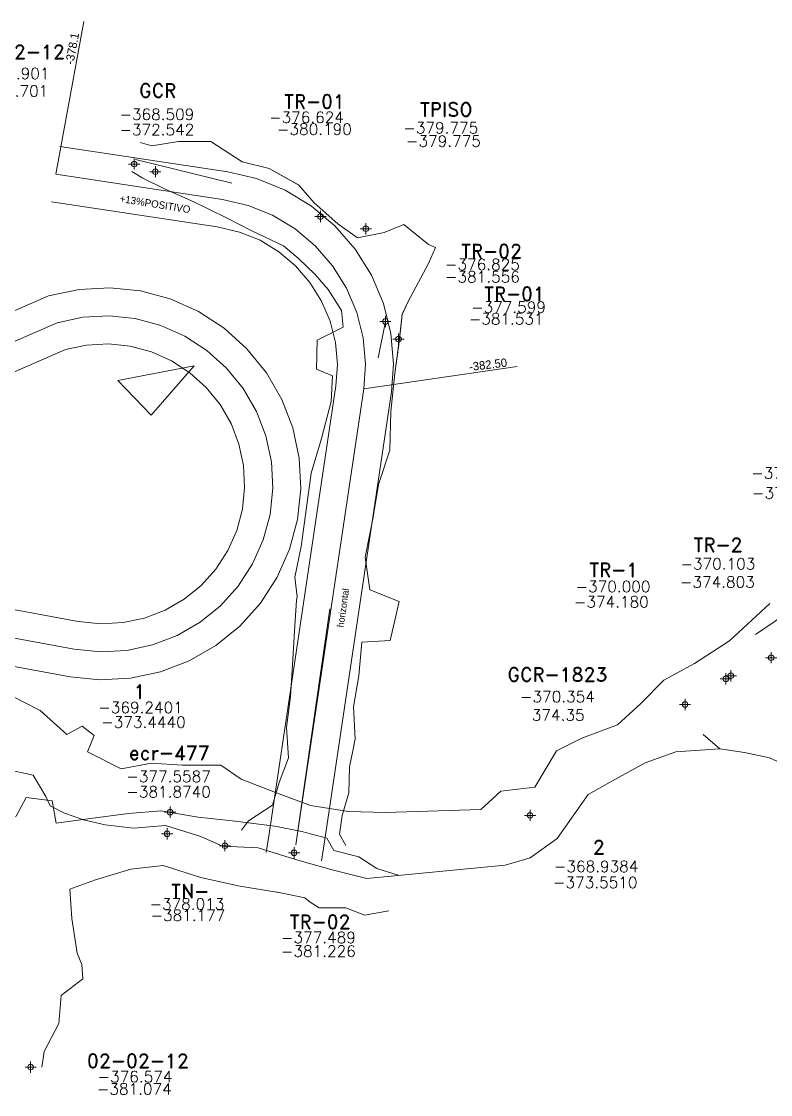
# Model space of a CAD drawing. Extents: x 0 to 99091, y -1812 to 13278.
# Drawn here: x 10444.8 to 10511.8, y 9958.4 to 10054.2 of the extents above; entities that cross this region are included whole.
import ezdxf
from ezdxf.enums import TextEntityAlignment as Align

# ---------------------------------------------------------------- set-up
doc = ezdxf.new("R2010")
doc.units = 0
doc.header["$MEASUREMENT"] = 0
doc.header["$PDMODE"] = 34
doc.header["$PDSIZE"] = 0.5
for name, color, linetype in [('F-440-8181-E-SCR', 1, 'Continuous'), ('F-450-7820-W-FI2', 7, 'Continuous'), ('F-460-8340-EW-SCR', 5, 'Continuous'), ('MARGEN', 7, 'Continuous'), ('proy82- 480', 7, 'Continuous'), ('RAM-440-8183-EW', 1, 'Continuous')]:
    doc.layers.add(name, color=color, linetype=linetype)
doc.styles.add('ROMAND', font='ROMAND.SHX')
doc.styles.add('ROMANS', font='ROMANS.SHX', dxfattribs={"width": 2.5})

# ---------------------------------------------------------------- blocks, each defined once
blk = doc.blocks.new('F2')
at = {"lineweight": 0}
blk.add_point((0, 0), dxfattribs=at)
at = {"lineweight": 0, "style": 'ROMAND'}
for tag, height, p in [('NOMBRE', 1.25, (0.201, 6.617)), ('CIELO', 1, (0.136, 4.616)), ('PISO', 1, (0.136, 3.247))]:
    blk.add_attdef(tag, text='', height=height, dxfattribs=at).set_placement(p, align=Align.CENTER)
at = {"lineweight": 0, "style": 'ROMANS', "flags": 1}
for tag, p in [('MINA', (-0.074, -3.255)), ('LOCALIZACION', (-0.074, -4.928)), ('ESTRUCTURA', (-0.074, -6.618)), ('NIVEL', (-0.074, -8.29)), ('OBRA', (-0.074, -10.121)), ('FECHA', (-0.074, -11.793)), ('ATRAS', (-0.074, -13.483)), ('TOPOGRAFO', (2.675, -15.297))]:
    blk.add_attdef(tag, text='', height=1.25, dxfattribs=at).set_placement(p, align=Align.CENTER)

msp = doc.modelspace()

# ---------------------------------------------------------------- linework, layer by layer
at = {"color": 4, "linetype": 'Continuous', "lineweight": 0, "elevation": -378.5044, "flags": 128}
msp.add_lwpolyline([(10447.91, 10040.52), (10450.42151, 10054.15328)], dxfattribs=at)
at = {"color": 5, "linetype": 'Continuous', "lineweight": 0, "flags": 128}
for points, elevation in [([(10477.3533, 10027.37736), (10476.71777, 10024.12257)], -376.82485), ([(10472.62782, 10022.53436), (10471.19957, 10023.10694)], -381.96324), ([(10472.62782, 10022.53436), (10471.19964, 10023.10678)], -377.22582)]:
    msp.add_lwpolyline(points, dxfattribs=dict(at, elevation=elevation))
at = {"color": 4, "linetype": 'Continuous', "lineweight": 0, "flags": 128}
msp.add_lwpolyline([(10460.26179, 10023.40302), (10453.45103, 10022.09862), (10456.43659, 10019.02392)], close=True, dxfattribs=at)
at = {"color": 3, "linetype": 'Continuous', "lineweight": 0, "ltscale": 5, "flags": 128}
msp.add_lwpolyline([(10510.41089, 9999.42881), (10524.46589, 10008.94981)], dxfattribs=at)
at = {"layer": 'F-440-8181-E-SCR', "color": 1, "linetype": 'Continuous', "lineweight": 0, "flags": 128}
for points, elevation in [([(10477.35243, 9983.53107), (10485.89276, 9983.79849)], -366.73238), ([(10477.35243, 9983.53107), (10485.89276, 9983.79849)], -371.83238), ([(10475.70511, 9977.65771), (10488.06408, 9978.85426)], -366.73238), ([(10475.70511, 9977.65771), (10488.06408, 9978.85426)], -371.83238)]:
    msp.add_lwpolyline(points, dxfattribs=dict(at, elevation=elevation))
at = {"layer": 'F-440-8181-E-SCR', "color": 1, "linetype": 'Continuous', "lineweight": 0}
for points in [[(10511.69568, 10002.205, -372.75308), (10508.08397, 9998.85192, -372.7659), (10504.97401, 9996.84914, -373.04904), (10502.23214, 9995.35947, -373.06735), (10500.17953, 9993.25759, -373.39739), (10498.09058, 9991.37627, -373.13328), (10494.89389, 9990.1747, -373.23987), (10492.63733, 9989.03608, -373.29335)], [(10511.69568, 10002.205, -377.85308), (10508.08397, 9998.85192, -377.6659), (10504.97401, 9996.84914, -377.64904), (10502.23214, 9995.35947, -377.66735), (10500.17953, 9993.25759, -377.39739), (10498.09058, 9991.37627, -377.13328), (10494.89389, 9990.1747, -376.83987), (10492.63733, 9989.03608, -376.49335)], [(10448.89185, 9990.51125, -367.84185), (10446.53128, 9992.65172, -368.17306), (10445.0167, 9993.42989, -368.29516), (10443.58822, 9994.15722, -368.01596)], [(10448.89185, 9990.51121, -371.94185), (10446.53128, 9992.65172, -372.07306), (10445.0167, 9993.42989, -372.39516), (10443.58822, 9994.15722, -372.11596)], [(10477.35243, 9983.53107, -366.73238), (10474.0606, 9983.62347, -366.57508), (10470.67943, 9984.15637, -366.6141), (10467.39103, 9985.39026, -366.75133), (10464.4877, 9986.51614, -366.49573), (10462.65509, 9987.75715, -366.75807), (10459.23516, 9987.78163, -366.99888), (10456.47387, 9987.93295, -366.45046), (10453.74308, 9987.45256, -366.80562), (10450.7452, 9988.94297, -366.56976), (10451.34039, 9990.4165, -367.04106), (10450.27179, 9991.25481, -367.03747), (10448.89185, 9990.51125, -367.84185)], [(10477.35243, 9983.53107, -371.83238), (10474.0606, 9983.62347, -371.67508), (10470.67943, 9984.15637, -371.5141), (10467.39103, 9985.39026, -371.35133), (10464.4877, 9986.51614, -371.39573), (10462.65509, 9987.75715, -371.45807), (10459.23516, 9987.78163, -371.39888), (10456.47387, 9987.93295, -371.55046), (10453.74308, 9987.45256, -371.40562), (10450.7452, 9988.94301, -371.36976), (10451.34048, 9990.41659, -371.34106), (10450.27171, 9991.25477, -371.33747), (10448.89185, 9990.51121, -371.94185)], [(10492.63733, 9989.03608, -373.29335), (10490.68848, 9985.79537, -366.97461), (10487.67448, 9985.4547, -366.33407), (10485.89276, 9983.79849, -365.2226)], [(10492.63733, 9989.03608, -376.49335), (10490.68848, 9985.79537, -372.57461), (10487.67448, 9985.4547, -372.23407), (10485.89276, 9983.79849, -372.1226)], [(10507.23526, 9989.23707, -373.06735), (10503.28583, 9988.96331, -373.39739), (10500.55218, 9987.97326, -373.13328), (10497.64854, 9986.36656, -373.23987), (10495.45059, 9985.14691, -373.29335)], [(10507.23526, 9989.23707, -377.66735), (10503.28583, 9988.96331, -377.39739), (10500.55218, 9987.97326, -377.13328), (10497.64854, 9986.36656, -376.83987), (10495.45059, 9985.14691, -376.49335)], [(10525.241, 9984.97673, -367.43857), (10518.59096, 9985.32416, -368.0727), (10516.45719, 9986.4184, -368.87093), (10513.83089, 9987.42807, -369.08552), (10511.65148, 9988.43332, -369.08374), (10509.42174, 9988.90248, -369.07378), (10507.23526, 9989.23707, -373.06735)], [(10525.241, 9984.97673, -373.23857), (10518.59096, 9985.32416, -372.9727), (10516.45719, 9986.4184, -372.97093), (10513.83089, 9987.42807, -373.08552), (10511.65148, 9988.43332, -373.18374), (10509.42174, 9988.90248, -373.37378), (10507.23526, 9989.23707, -377.66735)], [(10475.70511, 9977.65771, -366.73238), (10472.60231, 9978.42411, -366.57508), (10469.32916, 9979.34214, -366.6141), (10465.98675, 9980.38346, -366.75133), (10462.81337, 9980.5465, -366.49573), (10460.87274, 9981.40238, -366.75807), (10457.72286, 9982.38969, -366.99888), (10454.85355, 9982.15588, -366.45046), (10452.3388, 9982.44576, -366.80562), (10450.38641, 9982.8895, -366.56976), (10448.87311, 9983.4178, -367.04106), (10448.68057, 9983.4718, -367.03747), (10447.41382, 9984.13867, -366.91237), (10447.02525, 9984.97467, -367.0826)], [(10475.70511, 9977.65771, -371.83238), (10472.60231, 9978.42411, -371.67508), (10469.32916, 9979.34214, -371.5141), (10465.98675, 9980.38346, -371.35133), (10462.81337, 9980.5465, -371.39573), (10460.87274, 9981.40238, -371.45807), (10457.72286, 9982.38969, -371.39888), (10454.85355, 9982.15588, -371.55046), (10452.3388, 9982.44576, -371.40562), (10450.38641, 9982.8895, -371.36976), (10448.87311, 9983.4178, -371.34106), (10448.68057, 9983.4718, -371.33747), (10447.41382, 9984.13867, -371.21237), (10447.02525, 9984.97467, -371.3016)], [(10495.45059, 9985.14691, -373.29335), (10492.69896, 9981.21739, -366.97461), (10490.28811, 9979.50332, -366.33407), (10488.06408, 9978.85426, -365.2226)], [(10495.45059, 9985.14691, -376.49335), (10492.69896, 9981.21739, -372.57461), (10490.28811, 9979.50332, -372.23407), (10488.06408, 9978.85426, -372.1226)]]:
    msp.add_polyline3d(points, dxfattribs=at)
at = {"layer": 'F-460-8340-EW-SCR', "linetype": 'Continuous', "lineweight": 0}
for points in [[(10455.45512, 10043.35233, -373.90119), (10456.50741, 10043.0559, -374.02291), (10458.88313, 10043.42558, -374.36636), (10461.77861, 10043.44106, -374.57619), (10464.56867, 10041.61618, -374.8303), (10466.98735, 10041.03874, -375.00694), (10469.59446, 10039.56981, -375.62834)], [(10455.45512, 10043.35233, -377.70119), (10456.50741, 10043.0559, -377.82291), (10458.88313, 10043.42558, -378.06636), (10461.77861, 10043.44106, -378.57619), (10464.56867, 10041.61618, -379.2303), (10466.98735, 10041.03874, -379.50694), (10469.6119, 10039.53464, -379.92834)], [(10454.72302, 10040.75348, -373.90119), (10455.69397, 10040.16828, -374.02291), (10457.69009, 10039.19041, -374.36636), (10460.26019, 10038.05085, -374.57619), (10463.15871, 10036.61099, -374.8303), (10465.4147, 10035.45601, -375.00694), (10468.24467, 10034.13935, -375.64997)], [(10454.72302, 10040.75348, -377.70119), (10455.69397, 10040.16828, -377.82291), (10457.69009, 10039.19041, -378.06636), (10460.26019, 10038.05085, -378.57619), (10463.15871, 10036.61099, -379.2303), (10465.4147, 10035.45601, -379.50694), (10468.24467, 10034.13935, -379.64997)], [(10469.59446, 10039.56981, -375.62834), (10470.98896, 10037.95099, -375.9035), (10473.11685, 10036.10103, -376.12643), (10474.86408, 10034.84435, -375.89363), (10477.23505, 10035.31273, -376.38918), (10478.98793, 10036.03739, -376.53695), (10481.19148, 10034.25283, -376.75988), (10481.82261, 10033.98147, -376.80924), (10481.20676, 10032.55311, -376.66339), (10479.39591, 10029.14306, -376.87485)], [(10469.6119, 10039.53464, -379.92834), (10470.98896, 10037.95099, -380.1035), (10473.11685, 10036.10103, -380.42643), (10474.86408, 10034.84435, -380.59363), (10477.23505, 10035.31273, -380.88918), (10478.98793, 10036.03739, -381.03695), (10481.19148, 10034.25283, -381.25988), (10481.82261, 10033.98147, -381.20924), (10481.20676, 10032.55311, -381.16339), (10479.39591, 10029.14306, -381.27485)], [(10468.24467, 10034.13935, -375.64997), (10469.56119, 10033.02739, -376.12643), (10471.08146, 10031.57453, -375.89363), (10471.86373, 10030.66958, -376.38918), (10472.25486, 10030.21711, -376.53695), (10473.42544, 10028.35211, -376.75988), (10473.57649, 10026.85325, -376.80924), (10471.27151, 10025.71161, -376.66339), (10471.19964, 10023.10678, -376.87485)], [(10468.24467, 10034.13935, -379.64997), (10469.56119, 10033.02739, -380.42643), (10471.08146, 10031.57453, -380.59363), (10471.86373, 10030.66958, -380.88918), (10472.25486, 10030.21711, -381.03695), (10473.42544, 10028.35211, -381.25988), (10473.57649, 10026.85325, -381.20924), (10471.27158, 10025.71172, -381.16339), (10471.19957, 10023.10694, -381.27485)], [(10479.39591, 10029.14306, -376.87485), (10478.85126, 10027.99207, -377.3184), (10478.61152, 10025.77827, -377.01062), (10478.20544, 10022.71469, -377.09967), (10477.83717, 10019.3288, -377.48765), (10477.76471, 10015.89302, -377.37563), (10476.73945, 10012.82077, -377.66432), (10476.22385, 10009.76397, -377.65337), (10475.54312, 10006.32938, -378.041), (10475.96488, 10003.4187, -377.7311), (10478.58184, 10002.37764, -377.62509), (10477.78374, 9998.89564, -377.32403), (10475.26094, 9998.73756, -377.09736)], [(10479.39591, 10029.14306, -381.27485), (10478.86428, 10028.01247, -382.0184), (10478.62238, 10025.87309, -382.01062), (10478.20544, 10022.71469, -381.99967), (10477.83717, 10019.3288, -381.88765), (10477.76471, 10015.89302, -382.07563), (10476.73945, 10012.82077, -382.16432), (10476.22385, 10009.76397, -382.05337), (10475.54312, 10006.32938, -382.141), (10475.96488, 10003.4187, -382.1311), (10478.58184, 10002.37764, -382.02509), (10477.78369, 9998.89564, -382.02403), (10475.26094, 9998.73756, -381.59736)], [(10472.62782, 10022.53436, -381.96324), (10472.51238, 10020.22694, -381.88765), (10471.65107, 10016.92422, -382.07563), (10470.72441, 10013.83534, -382.16432), (10470.30742, 10010.76191, -382.05337), (10469.8239, 10007.29404, -382.141), (10469.2596, 10004.54969, -382.1311), (10469.46989, 10002.79022, -382.02509), (10469.41999, 10002.4944, -382.02403), (10469.24239, 9999.73104, -381.59736)], [(10472.62782, 10022.53436, -377.22582), (10472.51238, 10020.22694, -377.48765), (10471.65107, 10016.92422, -377.37563), (10470.72441, 10013.83534, -377.66432), (10470.30742, 10010.76191, -377.65337), (10469.8239, 10007.29404, -378.041), (10469.2596, 10004.54969, -377.7311), (10469.46989, 10002.79022, -377.62509), (10469.41999, 10002.4944, -377.32403), (10469.24239, 9999.73104, -377.09736)], [(10468.53249, 9991.1324, -377.29434), (10468.88982, 9993.91112, -377.56276), (10469.04982, 9996.72242, -377.33119), (10469.24239, 9999.73104, -377.09736)], [(10468.53249, 9991.1324, -381.29434), (10468.88982, 9993.91112, -381.26276), (10469.04982, 9996.72242, -381.93119), (10469.24239, 9999.73104, -381.59736)], [(10474.64971, 9990.12263, -377.29434), (10474.51371, 9992.98279, -377.56276), (10474.96971, 9995.74523, -377.33119), (10475.26094, 9998.73756, -377.09736)], [(10474.64971, 9990.12263, -381.29434), (10474.51371, 9992.98279, -381.26276), (10474.96971, 9995.74523, -381.93119), (10475.26094, 9998.73756, -381.59736)], [(10468.53249, 9991.1324, -377.29434), (10468.53249, 9991.1324, -377.29434), (10468.70205, 9988.43313, -376.14055), (10467.871, 9986.23101, -376.94331), (10467.26706, 9984.19748, -377.04584), (10465.13883, 9982.79368, -377.34788), (10464.51257, 9981.9765, -377.04897)], [(10468.53249, 9991.1324, -381.29434), (10468.53249, 9991.1324, -381.29434), (10468.70205, 9988.43313, -381.74055), (10467.871, 9986.23101, -381.84331), (10467.26706, 9984.19748, -381.84584), (10465.13883, 9982.79368, -381.74788), (10464.51257, 9981.9765, -381.74897)], [(10474.64971, 9990.12263, -377.29434), (10474.47585, 9989.1968, -377.53863), (10474.14289, 9987.62864, -376.14055), (10474.10324, 9985.3095, -376.94331), (10473.4993, 9983.27597, -377.04584), (10473.25064, 9981.59425, -377.34788), (10473.81146, 9980.60154, -377.04897)], [(10474.64971, 9990.12263, -381.29434), (10474.47585, 9989.1968, -381.63863), (10474.14289, 9987.62864, -381.74055), (10474.10324, 9985.3095, -381.84331), (10473.4993, 9983.27597, -381.84584), (10473.25064, 9981.59425, -381.74788), (10473.81146, 9980.60154, -381.74897)], [(10447.94139, 9982.58625, -376.47019), (10447.94139, 9982.58625, -376.47019), (10447.94139, 9982.58625, -376.47019), (10447.94139, 9982.58625, -376.47019), (10447.59531, 9984.59357, -377.10104), (10445.26443, 9984.89153, -377.09969), (10444.37337, 9983.22758, -377.192), (10441.08755, 9982.92229, -376.47709), (10436.95673, 9984.14539, -376.75902), (10435.61825, 9983.41844, -376.65269), (10432.43201, 9983.12241, -375.93823), (10430.37804, 9982.52985, -376.12875), (10430.07933, 9982.50209, -376.12739), (10426.30492, 9982.05098, -375.81022), (10422.81996, 9981.72719, -375.49441), (10419.40682, 9981.71136, -374.97904), (10417.82547, 9981.75226, -376.21981), (10417.82547, 9981.75226, -376.21981)], [(10447.94139, 9982.58625, -381.37019), (10447.94139, 9982.58625, -381.37019), (10447.94139, 9982.58625, -381.37019), (10447.94139, 9982.58625, -381.37019), (10447.59531, 9984.59357, -381.30104), (10445.26443, 9984.89153, -381.29969), (10444.37337, 9983.22758, -381.292), (10441.08755, 9982.92229, -381.27709), (10436.95673, 9984.14539, -381.05902), (10435.61825, 9983.41844, -380.95269), (10432.43201, 9983.12241, -380.93823), (10430.37804, 9982.52985, -381.02875), (10430.07933, 9982.50209, -381.02739), (10426.30492, 9982.05098, -381.01022), (10422.81996, 9981.72719, -380.99441), (10419.40682, 9981.71136, -381.17904), (10417.82547, 9981.75226, -380.91981), (10417.82547, 9981.75226, -380.91981)], [(10472.11851, 9981.25357, -377.10065), (10469.88992, 9981.83425, -377.31375), (10467.46672, 9982.32997, -377.16514), (10467.46672, 9982.32997, -377.16514), (10463.94477, 9982.77816, -377.69425), (10460.62692, 9983.13508, -377.02742), (10457.30043, 9983.69182, -376.96058), (10454.40805, 9983.46659, -376.80184), (10451.22467, 9983.02858, -376.43703), (10447.94139, 9982.58625, -376.47019)], [(10472.11851, 9981.25357, -382.00065), (10469.88992, 9981.83425, -382.21375), (10467.46672, 9982.32997, -381.76514), (10467.46672, 9982.32997, -381.76514), (10463.94477, 9982.77816, -381.69425), (10460.62692, 9983.13508, -381.42742), (10457.30043, 9983.69182, -381.56058), (10454.40805, 9983.46659, -381.60184), (10451.22467, 9983.02858, -381.53703), (10447.94139, 9982.58625, -381.37019)], [(10478.4846, 9977.95683, -378.50617), (10476.5764, 9978.55296, -377.39031), (10474.98656, 9979.58327, -377.08603), (10472.76338, 9980.15747, -377.45279), (10472.11851, 9981.25357, -377.10065)], [(10478.4846, 9977.95683, -382.30617), (10476.5764, 9978.55296, -381.99031), (10474.98656, 9979.58327, -382.08603), (10472.76338, 9980.15747, -381.85279), (10472.11851, 9981.25357, -382.00065)], [(10470.64308, 9975.54103, -377.10065), (10470.14494, 9975.93976, -377.31375), (10467.72174, 9976.43549, -377.16514), (10467.62186, 9976.43116, -377.16312), (10464.19547, 9976.98358, -377.69425), (10460.86033, 9977.74013, -377.02742), (10457.51222, 9978.7964, -376.96058), (10454.62417, 9978.47126, -376.80184), (10451.4624, 9977.53372, -376.43703), (10449.17283, 9976.68521, -376.7052)], [(10470.64308, 9975.54103, -382.00065), (10470.14494, 9975.93976, -382.21375), (10467.72174, 9976.43549, -381.76514), (10467.62186, 9976.43116, -381.76312), (10464.19547, 9976.98358, -381.69425), (10460.86033, 9977.74013, -381.42742), (10457.51222, 9978.7964, -381.56058), (10454.62417, 9978.47126, -381.60184), (10451.4624, 9977.53372, -381.53703), (10449.17283, 9976.68521, -381.2052)], [(10446.66975, 9960.81128, -376.5735), (10446.87883, 9962.20906, -376.22347), (10448.19502, 9964.69897, -375.93411), (10448.41123, 9967.19602, -376.14475), (10450.32092, 9968.6827, -376.79114), (10450.22935, 9969.98249, -376.94467), (10449.83584, 9970.98443, -376.60893), (10449.35596, 9974.08563, -377.09813), (10449.17283, 9976.68521, -376.7052)], [(10446.66975, 9960.81128, -381.0735), (10446.87883, 9962.20906, -381.12347), (10448.19502, 9964.69897, -381.23411), (10448.41123, 9967.19602, -381.14475), (10450.32092, 9968.6827, -381.19114), (10450.22935, 9969.98249, -381.14467), (10449.83584, 9970.98443, -381.20893), (10449.35596, 9974.08563, -381.09813), (10449.17283, 9976.68521, -381.2052)], [(10477.65936, 9974.76168, -378.50617), (10475.50109, 9974.38958, -377.39031), (10473.81122, 9975.03261, -377.08603), (10471.438, 9975.02587, -377.45279), (10470.64308, 9975.54103, -377.10065)], [(10477.65936, 9974.76168, -382.30617), (10475.50109, 9974.38958, -381.99031), (10473.81122, 9975.03261, -382.08603), (10471.438, 9975.02587, -381.85279), (10470.64308, 9975.54103, -382.00065)]]:
    msp.add_polyline3d(points, dxfattribs=at)
at = {"layer": 'MARGEN', "color": 2, "linetype": 'Continuous', "lineweight": 0, "flags": 128}
msp.add_lwpolyline([(10463.65048, 10039.70526), (10455.02717, 10041.82871)], dxfattribs=at)
at = {"layer": 'proy82- 480', "color": 1, "linetype": 'Continuous', "lineweight": 0, "flags": 128}
for points in [[(10471.66263, 9979.22508), (10471.91436, 9980.91231), (10477.9074, 10021.08008), (10478.0776, 10023.57639), (10477.83316, 10026.31178), (10477.17999, 10028.97113), (10476.10463, 10031.50759), (10474.64735, 10033.83924), (10472.84985, 10035.91686), (10470.75042, 10037.67805), (10468.40213, 10039.10338), (10465.8424, 10040.13195), (10463.26932, 10040.72746), (10448.28353, 10042.99194)], [(10466.71737, 9979.96292), (10466.9691, 9981.65014), (10472.9326, 10021.61992), (10473.0624, 10023.52361), (10472.88684, 10025.48822), (10472.42001, 10027.38887), (10471.65537, 10029.19241), (10470.61265, 10030.86076), (10469.33015, 10032.34314), (10467.82958, 10033.60195), (10466.15787, 10034.61662), (10464.3376, 10035.34805), (10462.33068, 10035.81254), (10447.53647, 10038.04806)]]:
    msp.add_lwpolyline(points, dxfattribs=at)
for points, elevation in [([(10469.34776, 9980.65139), (10469.44173, 9981.28122), (10475.42, 10021.35), (10475.57, 10023.55), (10475.36, 10025.9), (10474.8, 10028.18), (10473.88, 10030.35), (10472.63, 10032.35), (10471.09, 10034.13), (10469.29, 10035.64), (10467.28, 10036.86), (10465.09, 10037.74), (10462.8, 10038.27), (10447.91, 10040.52)], -378.5044), ([(10411.58916, 10005.1258), (10449.57, 9998.129), (10451.91, 9997.884), (10454.26, 9998.008), (10456.56, 9998.498), (10458.76, 9999.343), (10460.8, 10000.52), (10462.63, 10002), (10464.2, 10003.75), (10465.48, 10005.73), (10466.44, 10007.88), (10467.05, 10010.15), (10467.29, 10012.49), (10467.17, 10014.84), (10466.68, 10017.15), (10465.83, 10019.34), (10464.66, 10021.38), (10463.17, 10023.21), (10461.42, 10024.78), (10459.45, 10026.06), (10457.3, 10027.02), (10455.02, 10027.63), (10452.68, 10027.87), (10450.33, 10027.75), (10448.03, 10027.26), (10397.8, 10005.34)], -399.5838), ([(10475.42043, 10021.34994), (10489.13801, 10023.35049)], -378.0982), ([(10469.54369, 9981.90508), (10472.40242, 10001.73479)], -376.47433)]:
    msp.add_lwpolyline(points, dxfattribs=dict(at, elevation=elevation))
at = {"layer": 'proy82- 480', "color": 3, "linetype": 'Continuous', "lineweight": 0, "flags": 128}
for points in [[(10410.97717, 10002.69647), (10449.21283, 9995.65273), (10451.8453, 9995.37711), (10454.58835, 9995.52185), (10457.27302, 9996.0938), (10459.83948, 9997.07955), (10462.21942, 9998.45269), (10464.35744, 10000.1818), (10466.19249, 10002.22723), (10467.68417, 10004.53467), (10468.80317, 10007.04077), (10469.51646, 10009.69515), (10469.79653, 10012.42583), (10469.65665, 10015.16515), (10469.08368, 10017.86631), (10468.09241, 10020.42028), (10466.72729, 10022.8005), (10464.98512, 10024.94021), (10462.94493, 10026.77055), (10460.64799, 10028.26298), (10458.13796, 10029.38374), (10455.47347, 10030.09661), (10452.74417, 10030.37653), (10450.00374, 10030.2366), (10447.26181, 10029.65245), (10401.24888, 10009.57275)], [(10411.93073, 10007.60494), (10449.92717, 10000.60527), (10451.9747, 10000.39089), (10453.93165, 10000.49415), (10455.84698, 10000.9022), (10457.68052, 10001.60645), (10459.38058, 10002.58731), (10460.90256, 10003.8182), (10462.20751, 10005.27277), (10463.27583, 10006.92533), (10464.07683, 10008.71923), (10464.58354, 10010.60485), (10464.78347, 10012.55417), (10464.68335, 10014.51485), (10464.27632, 10016.43369), (10463.56759, 10018.25972), (10462.59271, 10019.9595), (10461.35488, 10021.47979), (10459.89507, 10022.78945), (10458.25201, 10023.85702), (10456.46204, 10024.65626), (10454.56653, 10025.16339), (10452.61583, 10025.36347), (10450.65626, 10025.2634), (10448.79819, 10024.86755), (10410.03917, 10007.9534)], [(10411.93073, 10007.60494), (10449.92717, 10000.60527), (10451.9747, 10000.39089), (10453.93165, 10000.49415), (10455.84698, 10000.9022), (10457.68052, 10001.60645), (10459.38058, 10002.58731), (10460.90256, 10003.8182), (10462.20751, 10005.27277), (10463.27583, 10006.92533), (10464.07683, 10008.71923), (10464.58354, 10010.60485), (10464.78347, 10012.55417), (10464.68335, 10014.51485), (10464.27632, 10016.43369), (10463.56759, 10018.25972), (10462.59271, 10019.9595), (10461.35488, 10021.47979), (10459.89507, 10022.78945), (10458.25201, 10023.85702), (10456.46204, 10024.65626), (10454.56653, 10025.16339), (10452.61583, 10025.36347), (10450.65626, 10025.2634), (10448.79819, 10024.86755), (10410.03917, 10007.9534)]]:
    msp.add_lwpolyline(points, dxfattribs=at)
at = {"layer": 'RAM-440-8183-EW', "color": 1, "linetype": 'Continuous', "lineweight": 0, "flags": 128}
for elevation in [-373.06735, -377.66735]:
    msp.add_lwpolyline([(10505.74872, 9990.49802), (10507.23526, 9989.23707)], dxfattribs=dict(at, elevation=elevation))
at = {"layer": 'RAM-440-8183-EW', "color": 1, "linetype": 'Continuous', "lineweight": 0}
for points in [[(10447.02525, 9984.97467, -367.0826), (10445.90299, 9986.86776, -367.84185), (10443.42978, 9987.39904, -368.17306), (10442.43885, 9982.88651, -368.40839)], [(10447.02525, 9984.97467, -371.3016), (10445.90299, 9986.86776, -371.94185), (10443.42978, 9987.39904, -372.07306), (10442.43885, 9982.88651, -373.10839)]]:
    msp.add_polyline3d(points, dxfattribs=at)

# ---------------------------------------------------------------- block references
at = {"color": 5, "linetype": 'Continuous', "lineweight": 0}
ref = msp.add_blockref('F2', (10454.91304, 10041.42719, -373.90121), dxfattribs=at)
ref.add_attrib('NOMBRE', '27-02-12', dxfattribs={"lineweight": 0, "height": 1.25, "style": 'ROMAND'}).set_placement((10444.1743, 10050.82307, -373.90121), align=Align.CENTER)
ref.add_attrib('CIELO', '-373.901', dxfattribs={"lineweight": 0, "height": 1, "style": 'ROMAND'}).set_placement((10444.01324, 10049.00251, -373.90121), align=Align.CENTER)
ref.add_attrib('PISO', '-377.701', dxfattribs={"lineweight": 0, "height": 1, "style": 'ROMAND'}).set_placement((10443.90621, 10047.44965, -373.90121), align=Align.CENTER)
at = {"color": 2, "linetype": 'Continuous', "lineweight": 0}
msp.add_blockref('F2', (10456.80907, 10040.74312, -368.50891), dxfattribs=at).add_auto_attribs({'NOMBRE': 'GCR', 'CIELO': '-368.509', 'PISO': '-372.542'})
at = {"color": 5, "linetype": 'Continuous', "lineweight": 0}
ref = msp.add_blockref('F2', (10471.55813, 10036.73828, -376.62362), dxfattribs=at)
ref.add_attrib('NOMBRE', 'TR-01', dxfattribs={"lineweight": 0, "height": 1.25, "style": 'ROMAND'}).set_placement((10471.0159, 10046.38182, -376.62362), align=Align.CENTER)
ref.add_attrib('CIELO', '-376.624', dxfattribs={"lineweight": 0, "height": 1, "style": 'ROMAND'}).set_placement((10470.31039, 10045.09008, -376.62362), align=Align.CENTER)
ref.add_attrib('PISO', '-380.190', dxfattribs={"lineweight": 0, "height": 1, "style": 'ROMAND'}).set_placement((10471.0159, 10044.03321, -376.62362), align=Align.CENTER)
ref = msp.add_blockref('F2', (10475.61199, 10035.6505, -379.77467), dxfattribs=at)
ref.add_attrib('NOMBRE', 'TPISO', dxfattribs={"lineweight": 0, "height": 1.25, "style": 'ROMAND'}).set_placement((10482.77477, 10045.67724, -379.77467), align=Align.CENTER)
ref.add_attrib('CIELO', '-379.775', dxfattribs={"lineweight": 0, "height": 1, "style": 'ROMAND'}).set_placement((10482.30442, 10044.15067, -379.77467), align=Align.CENTER)
ref.add_attrib('PISO', '-379.775', dxfattribs={"lineweight": 0, "height": 1, "style": 'ROMAND'}).set_placement((10482.53957, 10042.97635, -379.77467), align=Align.CENTER)
ref = msp.add_blockref('F2', (10477.3533, 10027.37736, -376.82485), dxfattribs=at)
ref.add_attrib('NOMBRE', 'TR-02', dxfattribs={"lineweight": 0, "height": 1.25, "style": 'ROMAND'}).set_placement((10486.82401, 10033.00933, -376.82485), align=Align.CENTER)
ref.add_attrib('CIELO', '-376.825', dxfattribs={"lineweight": 0, "height": 1, "style": 'ROMAND'}).set_placement((10486.02378, 10031.96709, -376.82485), align=Align.CENTER)
ref.add_attrib('PISO', '-381.556', dxfattribs={"lineweight": 0, "height": 1, "style": 'ROMAND'}).set_placement((10486.02378, 10030.85529, -376.82485), align=Align.CENTER)
ref = msp.add_blockref('F2', (10478.52768, 10025.80472, -377.59942), dxfattribs=at)
ref.add_attrib('NOMBRE', 'TR-01', dxfattribs={"lineweight": 0, "height": 1.25, "style": 'ROMAND'}).set_placement((10488.87654, 10029.22235, -377.59942), align=Align.CENTER)
ref.add_attrib('CIELO', '-377.599', dxfattribs={"lineweight": 0, "height": 1, "style": 'ROMAND'}).set_placement((10488.35468, 10028.14536, -377.59942), align=Align.CENTER)
ref.add_attrib('PISO', '-381.531', dxfattribs={"lineweight": 0, "height": 1, "style": 'ROMAND'}).set_placement((10488.14597, 10027.10306, -377.59942), align=Align.CENTER)
at = {"color": 4, "linetype": 'Continuous', "lineweight": 0}
ref = msp.add_blockref('F2', (10511.813, 9997.359, -370.4), dxfattribs=at)
ref.add_attrib('NOMBRE', '1', dxfattribs={"lineweight": 0, "height": 1.25, "style": 'ROMAND'}).set_placement((10513.29563, 10015.13699, -370.4), align=Align.CENTER)
ref.add_attrib('CIELO', '-370.400', dxfattribs={"lineweight": 0, "height": 1, "style": 'ROMAND'}).set_placement((10513.37038, 10013.34609, -370.4), align=Align.CENTER)
ref.add_attrib('PISO', '-374.400', dxfattribs={"lineweight": 0, "height": 1, "style": 'ROMAND'}).set_placement((10513.44513, 10011.55518, -370.4), align=Align.CENTER)
at = {"color": 4, "linetype": 'Continuous', "lineweight": 0, "ltscale": 5}
ref = msp.add_blockref('F2', (10508.2004, 9995.75046, -370.1028), dxfattribs=at)
ref.add_attrib('NOMBRE', 'TR-2', dxfattribs={"lineweight": 0, "height": 1.25, "style": 'ROMAND'}).set_placement((10507.05335, 10006.79836, -370.1028), align=Align.CENTER)
ref.add_attrib('CIELO', '-370.103', dxfattribs={"lineweight": 0, "height": 1, "style": 'ROMAND'}).set_placement((10507.05335, 10005.23101, -370.1028), align=Align.CENTER)
ref.add_attrib('PISO', '-374.803', dxfattribs={"lineweight": 0, "height": 1, "style": 'ROMAND'}).set_placement((10507.00259, 10003.61308, -370.1028), align=Align.CENTER)
at = {"color": 2, "linetype": 'Continuous', "lineweight": 0}
ref = msp.add_blockref('F2', (10458.1291, 9983.5778, -369.2401), dxfattribs=at)
ref.add_attrib('NOMBRE', '1', dxfattribs={"lineweight": 0, "height": 1.25, "style": 'ROMAND'}).set_placement((10455.40157, 9993.72237, -369.2401), align=Align.CENTER)
ref.add_attrib('CIELO', '-369.2401', dxfattribs={"lineweight": 0, "height": 1, "style": 'ROMAND'}).set_placement((10455.48889, 9992.41416, -369.2401), align=Align.CENTER)
ref.add_attrib('PISO', '-373.4440', dxfattribs={"lineweight": 0, "height": 1, "style": 'ROMAND'}).set_placement((10455.75087, 9991.10596, -369.2401), align=Align.CENTER)
at = {"color": 4, "linetype": 'Continuous', "lineweight": 0}
msp.add_blockref('F2', (10457.857, 9981.6381, -377.5587), dxfattribs=at).add_auto_attribs({'NOMBRE': 'ecr-477', 'CIELO': '-377.5587', 'PISO': '-381.8740'})
at = {"color": 5, "linetype": 'Continuous', "lineweight": 0}
ref = msp.add_blockref('F2', (10463.02426, 9980.57848, -378.0129), dxfattribs=at)
ref.add_attrib('NOMBRE', 'TN-', dxfattribs={"lineweight": 0, "height": 1.25, "style": 'ROMAND'}).set_placement((10459.90472, 9975.88894, -378.0129), align=Align.CENTER)
ref.add_attrib('CIELO', '-378.013', dxfattribs={"lineweight": 0, "height": 1, "style": 'ROMAND'}).set_placement((10459.62874, 9974.87815, -378.0129), align=Align.CENTER)
ref.add_attrib('PISO', '-381.177', dxfattribs={"lineweight": 0, "height": 1, "style": 'ROMAND'}).set_placement((10459.72085, 9973.86735, -378.0129), align=Align.CENTER)
ref = msp.add_blockref('F2', (10469.19824, 9979.94083, -377.48899), dxfattribs=at)
ref.add_attrib('NOMBRE', 'TR-02', dxfattribs={"lineweight": 0, "height": 1.25, "style": 'ROMAND'}).set_placement((10471.51465, 9973.1611, -377.48899), align=Align.CENTER)
ref.add_attrib('CIELO', '-377.489', dxfattribs={"lineweight": 0, "height": 1, "style": 'ROMAND'}).set_placement((10471.37154, 9971.87541, -377.48899), align=Align.CENTER)
ref.add_attrib('PISO', '-381.226', dxfattribs={"lineweight": 0, "height": 1, "style": 'ROMAND'}).set_placement((10471.37154, 9970.66111, -377.48899), align=Align.CENTER)
at = {"color": 4, "linetype": 'Continuous', "lineweight": 0}
ref = msp.add_blockref('F2', (10445.66977, 9960.81777, -376.5735), dxfattribs=at)
ref.add_attrib('NOMBRE', '02-02-12', dxfattribs={"lineweight": 0, "height": 1.25, "style": 'ROMAND'}).set_placement((10455.25087, 9960.74576, -376.5735), align=Align.CENTER)
ref.add_attrib('CIELO', '-376.574', dxfattribs={"lineweight": 0, "height": 1, "style": 'ROMAND'}).set_placement((10454.99338, 9959.45942, -376.5735), align=Align.CENTER)
ref.add_attrib('PISO', '-381.074', dxfattribs={"lineweight": 0, "height": 1, "style": 'ROMAND'}).set_placement((10454.92909, 9958.36622, -376.5735), align=Align.CENTER)
at = {"layer": 'F-450-7820-W-FI2', "color": 2, "linetype": 'Continuous', "lineweight": 0}
ref = msp.add_blockref('F2', (10504.116, 9993.1776, -370.345), dxfattribs=at)
ref.add_attrib('NOMBRE', 'GCR-1823', dxfattribs={"layer": '0', "lineweight": 0, "height": 1.25, "style": 'ROMAND'}).set_placement((10492.72468, 9995.22885, -370.345), align=Align.CENTER)
ref.add_attrib('CIELO', '-370.354', dxfattribs={"layer": '0', "lineweight": 0, "height": 1, "style": 'ROMAND'}).set_placement((10492.72468, 9993.38674, -370.345), align=Align.CENTER)
ref.add_attrib('PISO', '374.35', dxfattribs={"layer": '0', "lineweight": 0, "height": 1, "style": 'ROMAND'}).set_placement((10492.79043, 9991.74197, -370.345), align=Align.CENTER)
ref = msp.add_blockref('F2', (10490.2766, 9983.2886, -388.9384), dxfattribs=at)
ref.add_attrib('NOMBRE', '2', dxfattribs={"layer": '0', "lineweight": 0, "height": 1.25, "style": 'ROMAND'}).set_placement((10496.41659, 9979.81876, -388.9384), align=Align.CENTER)
ref.add_attrib('CIELO', '-368.9384', dxfattribs={"layer": '0', "lineweight": 0, "height": 1, "style": 'ROMAND'}).set_placement((10496.17728, 9978.22592, -388.9384), align=Align.CENTER)
ref.add_attrib('PISO', '-373.5510', dxfattribs={"layer": '0', "lineweight": 0, "height": 1, "style": 'ROMAND'}).set_placement((10496.09755, 9976.79233, -388.9384), align=Align.CENTER)
at = {"layer": 'MARGEN', "color": 4, "linetype": 'Continuous', "lineweight": 0, "ltscale": 5}
ref = msp.add_blockref('F2', (10507.75829, 9995.47202, -369.99973), dxfattribs=at)
ref.add_attrib('NOMBRE', 'TR-1', dxfattribs={"layer": '0', "lineweight": 0, "height": 1.25, "style": 'ROMAND'}).set_placement((10497.73746, 10004.57368, -369.99973), align=Align.CENTER)
ref.add_attrib('CIELO', '-370.000', dxfattribs={"layer": '0', "lineweight": 0, "height": 1, "style": 'ROMAND'}).set_placement((10497.68694, 10003.20855, -369.99973), align=Align.CENTER)
ref.add_attrib('PISO', '-374.180', dxfattribs={"layer": '0', "lineweight": 0, "height": 1, "style": 'ROMAND'}).set_placement((10497.53489, 10001.84341, -369.99973), align=Align.CENTER)

# ---------------------------------------------------------------- texts
at = {"color": 4, "linetype": 'Continuous', "lineweight": 0, "insert": (10448.75433, 10050.40169), "char_height": 0.750376, "width": 5.1144685, "attachment_point": 1, "rotation": 79.569744}
msp.add_mtext('-378.1', dxfattribs=at)
at = {"color": 5, "linetype": 'Continuous', "lineweight": 0, "attachment_point": 1}
for s, insert, char_height, width, rotation in [('+13%POSITIVO', (10453.68281, 10038.68279, -240.67761), 0.6525863, 7.494542, 350.946616), ('horizontal', (10473.02557, 10000.1183, -222.26721), 0.602667, 6.9212541, 81.829671)]:
    msp.add_mtext(s, dxfattribs=dict(at, insert=insert, char_height=char_height, width=width, rotation=rotation))
at = {"layer": 'proy82- 480', "color": 1, "linetype": 'Continuous', "lineweight": 0, "insert": (10484.79007, 10023.68899), "char_height": 0.750376, "width": 5.1144685, "attachment_point": 1, "rotation": 6.8833199}
msp.add_mtext('-382.50', dxfattribs=at)

doc.saveas('drawing.dxf')
